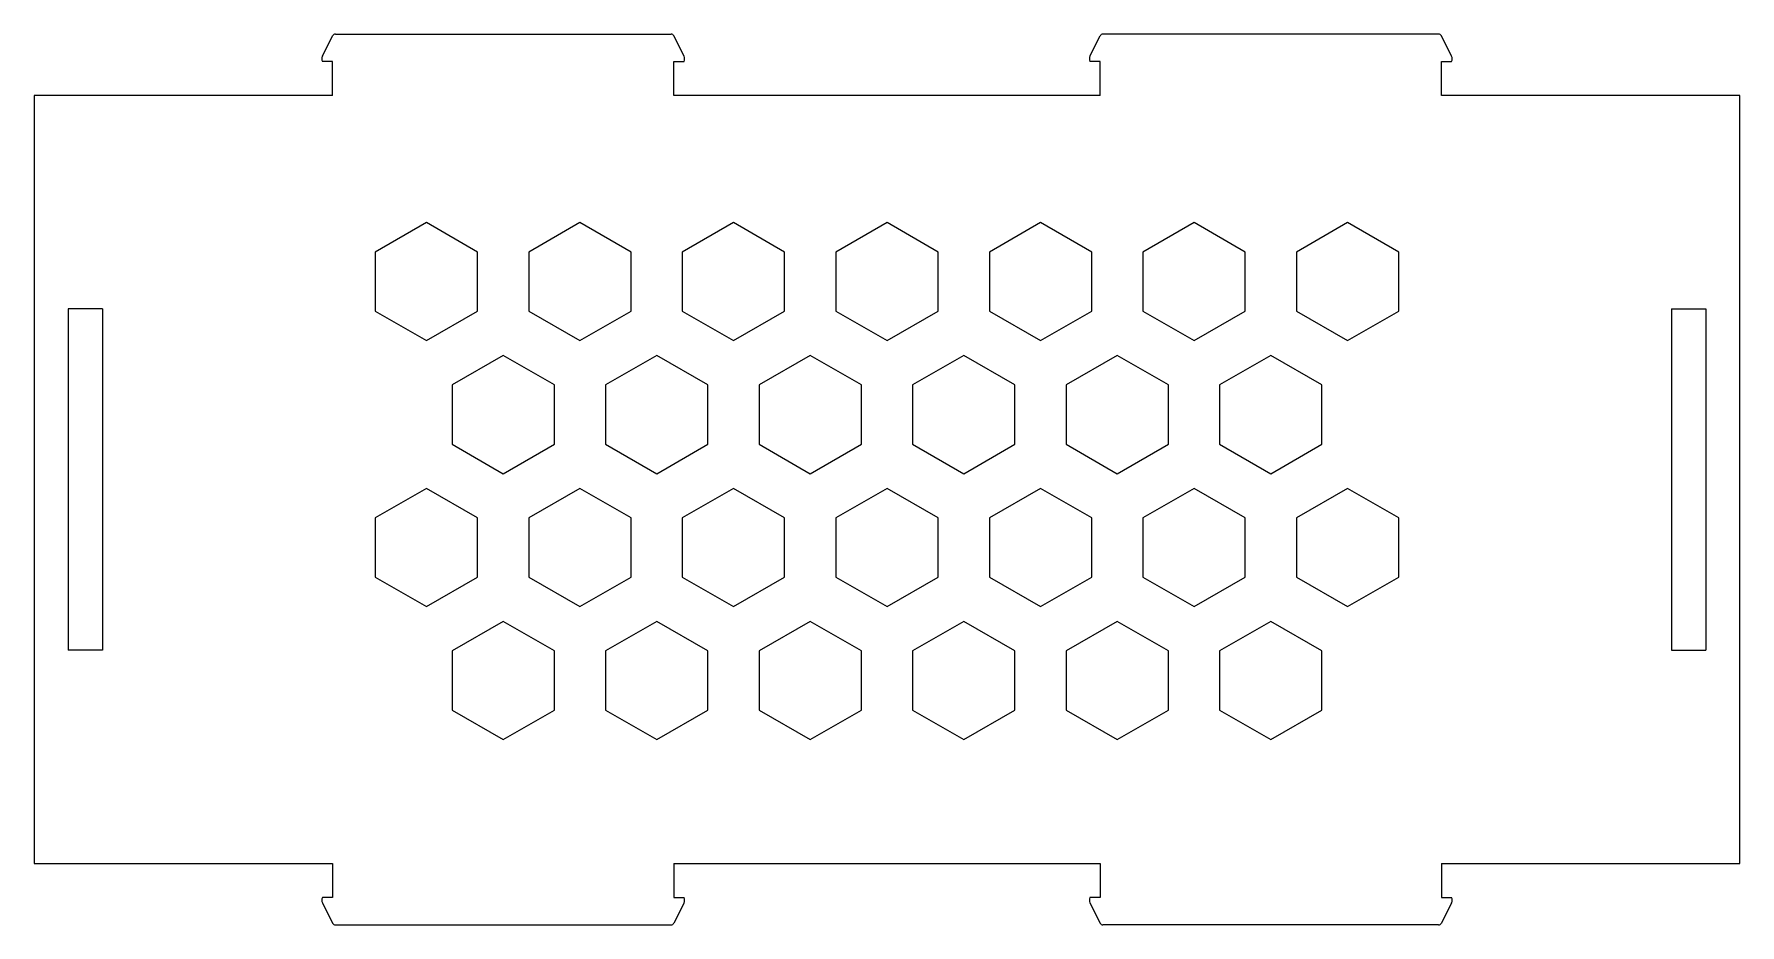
# Model space of a CAD drawing. Header units: millimetres. Extents: x 0 to 100, y -4 to 49.
import ezdxf

# ---------------------------------------------------------------- set-up
doc = ezdxf.new("R2010")
doc.units = ezdxf.units.MM

msp = doc.modelspace()

# ---------------------------------------------------------------- linework, layer by layer
at = {"color": 7, "linetype": 'Continuous', "lineweight": 25}
for p, q in [((16.9, 47.3), (17.5, 48.5)), ((17.66, 48.6), (37.34, 48.6)), ((38.1, 47.3), (37.5, 48.5)), ((61.9, 47.3), (62.5, 48.5)), ((82.34, 48.6), (62.66, 48.6)), ((83.1, 47.3), (82.5, 48.5)), ((17.5, 47), (16.9, 47)), ((17.5, 45), (17.5, 47)), ((37.5, 47), (38.1, 47)), ((37.5, 45), (37.5, 47)), ((62.5, 47), (61.9, 47)), ((62.5, 45), (62.5, 47)), ((82.5, 45), (82.5, 47)), ((82.5, 47), (83.1, 47)), ((17.5, 45), (0, 45)), ((0, 45), (0, 0)), ((62.5, 45), (37.5, 45)), ((100, 45), (82.5, 45)), ((100, 0), (100, 45)), ((23, 37.57), (20, 35.83)), ((26, 35.83), (23, 37.57)), ((32, 37.57), (29, 35.83)), ((35, 35.83), (32, 37.57)), ((41, 37.57), (38, 35.83)), ((44, 35.83), (41, 37.57)), ((50, 37.57), (47, 35.83)), ((53, 35.83), (50, 37.57)), ((59, 37.57), (56, 35.83)), ((62, 35.83), (59, 37.57)), ((68, 37.57), (65, 35.83)), ((71, 35.83), (68, 37.57)), ((77, 37.57), (74, 35.83)), ((80, 35.83), (77, 37.57)), ((20, 35.83), (20, 32.37)), ((26, 32.37), (26, 35.83)), ((29, 35.83), (29, 32.37)), ((35, 32.37), (35, 35.83)), ((38, 35.83), (38, 32.37)), ((44, 32.37), (44, 35.83)), ((47, 35.83), (47, 32.37)), ((53, 32.37), (53, 35.83)), ((56, 35.83), (56, 32.37)), ((62, 32.37), (62, 35.83)), ((65, 35.83), (65, 32.37)), ((71, 32.37), (71, 35.83)), ((74, 35.83), (74, 32.37)), ((80, 32.37), (80, 35.83)), ((2, 32.5), (2, 12.5)), ((4, 32.5), (2, 32.5)), ((4, 32.5), (4, 12.5)), ((20, 32.37), (23, 30.64)), ((23, 30.64), (26, 32.37)), ((29, 32.37), (32, 30.64)), ((32, 30.64), (35, 32.37)), ((38, 32.37), (41, 30.64)), ((41, 30.64), (44, 32.37)), ((47, 32.37), (50, 30.64)), ((50, 30.64), (53, 32.37)), ((56, 32.37), (59, 30.64)), ((59, 30.64), (62, 32.37)), ((65, 32.37), (68, 30.64)), ((68, 30.64), (71, 32.37)), ((74, 32.37), (77, 30.64)), ((77, 30.64), (80, 32.37)), ((96, 32.5), (98, 32.5)), ((96, 32.5), (96, 12.5)), ((98, 32.5), (98, 12.5)), ((27.5, 29.77), (24.5, 28.04)), ((30.5, 28.04), (27.5, 29.77)), ((36.5, 29.77), (33.5, 28.04)), ((39.5, 28.04), (36.5, 29.77)), ((45.5, 29.77), (42.5, 28.04)), ((48.5, 28.04), (45.5, 29.77)), ((54.5, 29.77), (51.5, 28.04)), ((57.5, 28.04), (54.5, 29.77)), ((63.5, 29.77), (60.5, 28.04)), ((66.5, 28.04), (63.5, 29.77)), ((72.5, 29.77), (69.5, 28.04)), ((75.5, 28.04), (72.5, 29.77)), ((24.5, 28.04), (24.5, 24.58)), ((30.5, 24.58), (30.5, 28.04)), ((33.5, 28.04), (33.5, 24.58)), ((39.5, 24.58), (39.5, 28.04)), ((42.5, 28.04), (42.5, 24.58)), ((48.5, 24.58), (48.5, 28.04)), ((51.5, 28.04), (51.5, 24.58)), ((57.5, 24.58), (57.5, 28.04)), ((60.5, 28.04), (60.5, 24.58)), ((66.5, 24.58), (66.5, 28.04)), ((69.5, 28.04), (69.5, 24.58)), ((75.5, 24.58), (75.5, 28.04)), ((24.5, 24.58), (27.5, 22.84)), ((27.5, 22.84), (30.5, 24.58)), ((33.5, 24.58), (36.5, 22.84)), ((36.5, 22.84), (39.5, 24.58)), ((42.5, 24.58), (45.5, 22.84)), ((45.5, 22.84), (48.5, 24.58)), ((51.5, 24.58), (54.5, 22.84)), ((54.5, 22.84), (57.5, 24.58)), ((60.5, 24.58), (63.5, 22.84)), ((63.5, 22.84), (66.5, 24.58)), ((69.5, 24.58), (72.5, 22.84)), ((72.5, 22.84), (75.5, 24.58)), ((23, 21.98), (20, 20.25)), ((26, 20.25), (23, 21.98)), ((32, 21.98), (29, 20.25)), ((35, 20.25), (32, 21.98)), ((41, 21.98), (38, 20.25)), ((44, 20.25), (41, 21.98)), ((50, 21.98), (47, 20.25)), ((53, 20.25), (50, 21.98)), ((59, 21.98), (56, 20.25)), ((62, 20.25), (59, 21.98)), ((68, 21.98), (65, 20.25)), ((71, 20.25), (68, 21.98)), ((77, 21.98), (74, 20.25)), ((80, 20.25), (77, 21.98)), ((20, 20.25), (20, 16.78)), ((26, 16.78), (26, 20.25)), ((29, 20.25), (29, 16.78)), ((35, 16.78), (35, 20.25)), ((38, 20.25), (38, 16.78)), ((44, 16.78), (44, 20.25)), ((47, 20.25), (47, 16.78)), ((53, 16.78), (53, 20.25)), ((56, 20.25), (56, 16.78)), ((62, 16.78), (62, 20.25)), ((65, 20.25), (65, 16.78)), ((71, 16.78), (71, 20.25)), ((74, 20.25), (74, 16.78)), ((80, 16.78), (80, 20.25)), ((20, 16.78), (23, 15.05)), ((23, 15.05), (26, 16.78)), ((29, 16.78), (32, 15.05)), ((32, 15.05), (35, 16.78)), ((38, 16.78), (41, 15.05)), ((41, 15.05), (44, 16.78)), ((47, 16.78), (50, 15.05)), ((50, 15.05), (53, 16.78)), ((56, 16.78), (59, 15.05)), ((59, 15.05), (62, 16.78)), ((65, 16.78), (68, 15.05)), ((68, 15.05), (71, 16.78)), ((74, 16.78), (77, 15.05)), ((77, 15.05), (80, 16.78)), ((27.5, 14.18), (24.5, 12.45)), ((30.5, 12.45), (27.5, 14.18)), ((36.5, 14.18), (33.5, 12.45)), ((39.5, 12.45), (36.5, 14.18)), ((45.5, 14.18), (42.5, 12.45)), ((48.5, 12.45), (45.5, 14.18)), ((54.5, 14.18), (51.5, 12.45)), ((57.5, 12.45), (54.5, 14.18)), ((63.5, 14.18), (60.5, 12.45)), ((66.5, 12.45), (63.5, 14.18)), ((72.5, 14.18), (69.5, 12.45)), ((75.5, 12.45), (72.5, 14.18)), ((4, 12.5), (2, 12.5)), ((24.5, 12.45), (24.5, 8.99)), ((30.5, 8.99), (30.5, 12.45)), ((33.5, 12.45), (33.5, 8.99)), ((39.5, 8.99), (39.5, 12.45)), ((42.5, 12.45), (42.5, 8.99)), ((48.5, 8.99), (48.5, 12.45)), ((51.5, 12.45), (51.5, 8.99)), ((57.5, 8.99), (57.5, 12.45)), ((60.5, 12.45), (60.5, 8.99)), ((66.5, 8.99), (66.5, 12.45)), ((69.5, 12.45), (69.5, 8.99)), ((75.5, 8.99), (75.5, 12.45)), ((96, 12.5), (98, 12.5)), ((24.5, 8.99), (27.5, 7.26)), ((27.5, 7.26), (30.5, 8.99)), ((33.5, 8.99), (36.5, 7.26)), ((36.5, 7.26), (39.5, 8.99)), ((42.5, 8.99), (45.5, 7.26)), ((45.5, 7.26), (48.5, 8.99)), ((51.5, 8.99), (54.5, 7.26)), ((54.5, 7.26), (57.5, 8.99)), ((60.5, 8.99), (63.5, 7.26)), ((63.5, 7.26), (66.5, 8.99)), ((69.5, 8.99), (72.5, 7.26)), ((72.5, 7.26), (75.5, 8.99)), ((0, 0), (17.5, 0)), ((17.5, 0), (17.5, -2)), ((37.5, 0), (37.5, -2)), ((37.5, 0), (62.5, 0)), ((62.5, 0), (62.5, -2)), ((82.5, 0), (82.5, -2)), ((82.5, 0), (100, 0)), ((17.5, -2), (16.9, -2)), ((37.5, -2), (38.1, -2)), ((62.5, -2), (61.9, -2)), ((82.5, -2), (83.1, -2)), ((16.9, -2.3), (17.5, -3.5)), ((38.1, -2.3), (37.5, -3.5)), ((61.9, -2.3), (62.5, -3.5)), ((83.1, -2.3), (82.5, -3.5)), ((17.66, -3.6), (37.34, -3.6)), ((82.34, -3.6), (62.66, -3.6))]:
    msp.add_line(p, q, dxfattribs=at)
for centre, radius, start, end in [((17.66, 48.42), 0.181, 90, 153.4349), ((37.34, 48.42), 0.181, 26.5651, 90), ((62.66, 48.42), 0.181, 90, 153.4349), ((82.34, 48.42), 0.181, 26.5651, 90), ((17.2, 47.15), 0.335, 153.4349, 206.5651), ((37.8, 47.15), 0.335, 333.4349, 26.5651), ((62.2, 47.15), 0.335, 153.4349, 206.5651), ((82.8, 47.15), 0.335, 333.4349, 26.5651), ((17.2, -2.15), 0.335, 153.4349, 206.5651), ((37.8, -2.15), 0.335, 333.4349, 26.5651), ((62.2, -2.15), 0.335, 153.4349, 206.5651), ((82.8, -2.15), 0.335, 333.4349, 26.5651), ((17.66, -3.42), 0.181, 206.5651, 270), ((37.34, -3.42), 0.181, 270, 333.4349), ((62.66, -3.42), 0.181, 206.5651, 270), ((82.34, -3.42), 0.181, 270, 333.4349)]:
    msp.add_arc(centre, radius, start, end, dxfattribs=at)

doc.saveas('drawing.dxf')
